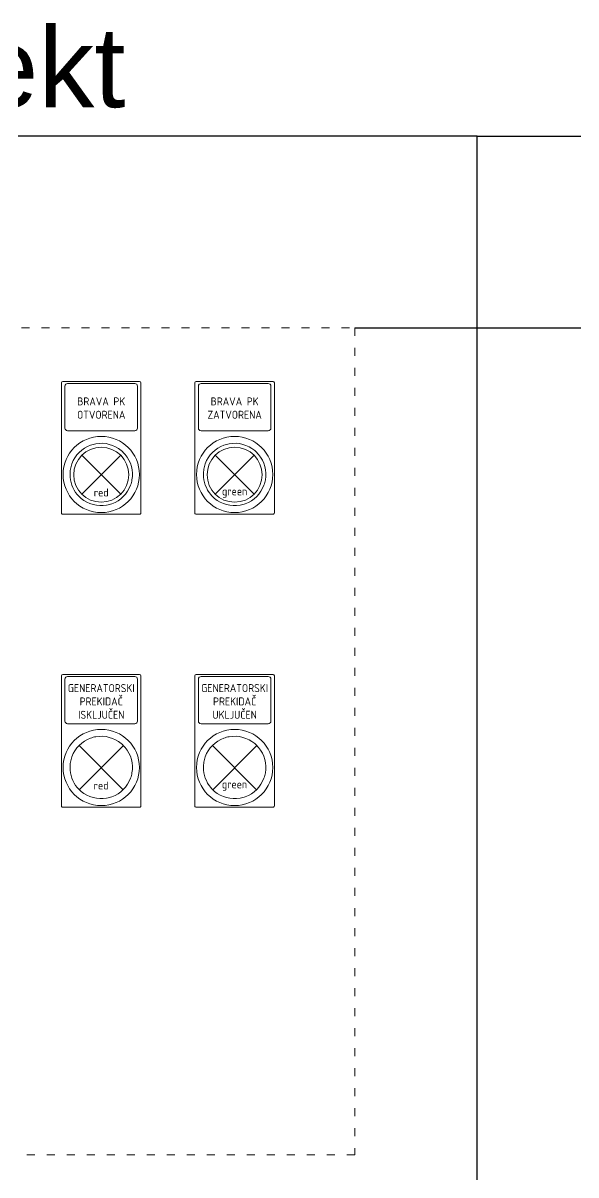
# Model space of a CAD drawing. Header units: millimetres. Extents: x 40929 to 57897, y 13592 to 43737.
# Drawn here: x 49827 to 50656, y 14929 to 16657 of the extents above; entities that cross this region are included whole.
import ezdxf

# ---------------------------------------------------------------- set-up
doc = ezdxf.new("R2010")
doc.units = ezdxf.units.MM
doc.linetypes.add('ACAD_ISO03W100', pattern=[30, 12, -18])
doc.layers.add('! NO PLOT !', color=7, linetype='Continuous', true_color=0xff75dd, plot=False)
doc.layers.add('000-PI-Oprema', color=30, linetype='Continuous', lineweight=5)
doc.layers.add('000-PI_TEXT', color=7, linetype='Continuous')
doc.styles.add('PI0', font='isocpeur.ttf', dxfattribs={"width": 0.9})
doc.styles.get("Standard").update_dxf_attribs({"font": 'arial.ttf'})

# ---------------------------------------------------------------- blocks, each defined once
blk = doc.blocks.new('Label_holder_rectangular')
at = {"layer": '000-PI-Oprema'}
for p, q in [((-14.4, 34.900002), (14.4, 34.900002)), ((-14.9, -14.4), (-14.9, 34.400002)), ((-13.6, 17.4), (-13.6, 33.099998)), ((-12.6, 34.099998), (12.6, 34.099998)), ((13.6, 17.4), (13.6, 33.099998)), ((14.9, -14.4), (14.9, 34.400002)), ((-12.6, 16.4), (12.6, 16.4)), ((-14.4, -14.9), (14.4, -14.9))]:
    blk.add_line(p, q, dxfattribs=at)
blk.add_circle((0, 0), 14.3, dxfattribs=at)
for centre, radius, start, end in [((-14.4, 34.4), 0.5, 89.999956, 179.999825), ((14.4, 34.4), 0.5, 0.000175, 90.000044), ((-12.6, 33.1), 1, 90.000022, 180.000087), ((12.6, 33.1), 1, 359.999913, 89.999978), ((-12.6, 17.4), 1, 180, 269.999978), ((12.6, 17.4), 1, 270.000022, 0), ((0, 0), 11.7, 109.999999, 160.000001), ((0, 0), 11.704999, 100, 110), ((0, 0), 11.7, 50, 100), ((0, 0), 11.705, 40.000001, 49.999999), ((0, 0), 11.7, 350, 40), ((0, 0), 11.7, 170, 180), ((0, 0), 11.7, 180, 220), ((0, 0), 11.705, 160, 170), ((0, 0), 11.7, 289.999999, 340.000001), ((0, 0), 11.705, 340, 350), ((0, 0), 11.705, 220.000001, 229.999999), ((0, 0), 11.7, 230, 280), ((0, 0), 11.704999, 280, 290), ((-14.4, -14.4), 0.5, 180, 270.000044), ((14.4, -14.4), 0.5, 269.999956, 0)]:
    blk.add_arc(centre, radius, start, end, dxfattribs=at)

msp = doc.modelspace()

# ---------------------------------------------------------------- linework, layer by layer
at = {"layer": '! NO PLOT !', "ltscale": 0.25}
for p, q in [((50507.931, 16487.424), (51507.931, 16487.424)), ((50324.512, 16199.78), (52657.458, 16199.78))]:
    msp.add_line(p, q, dxfattribs=at)
msp.add_lwpolyline([(46607.931, 16487.424), (46607.931, 13617.424), (48757.931, 13617.424), (48757.931, 14602.424), (50507.931, 14602.424), (50507.931, 16487.424), (46607.931, 16487.424)], dxfattribs=at)
at = {"linetype": 'ACAD_ISO03W100', "lineweight": 9}
msp.add_lwpolyline([(48564.512, 16199.78), (50324.512, 16199.78), (50324.512, 14959.78), (48564.512, 14959.78)], close=True, dxfattribs=at)
at = {"layer": '000-PI-Oprema'}
for p, q in [((49914.979, 16008.71), (49973.245, 15950.444)), ((49973.245, 16008.71), (49914.979, 15950.444)), ((50114.979, 16008.71), (50173.245, 15950.444)), ((50173.245, 16008.71), (50114.979, 15950.444)), ((49910.82, 15573.435), (49977.004, 15507.251)), ((49977.404, 15573.435), (49911.22, 15507.251)), ((50110.82, 15573.435), (50177.004, 15507.251)), ((50177.404, 15573.435), (50111.22, 15507.251))]:
    msp.add_line(p, q, dxfattribs=at)
for centre in [(49944.112, 15979.577), (50144.112, 15979.577)]:
    msp.add_circle(centre, 41.2, dxfattribs=at)

# ---------------------------------------------------------------- block references
at = {"layer": '000-PI-Oprema', "linetype": 'ACAD_ISO03W100', "lineweight": 25, "ltscale": 0.25, "transparency": 33554687, "xscale": 4, "yscale": 4, "zscale": 4}
for p in [(49944.112, 15979.977), (50144.112, 15979.977), (49944.112, 15540.543), (50144.112, 15540.543)]:
    msp.add_blockref('Label_holder_rectangular', p, dxfattribs=at)

# ---------------------------------------------------------------- texts
at = {"layer": '! NO PLOT !', "ltscale": 0.25, "insert": (46607.931, 16650.685), "char_height": 120, "attachment_point": 1}
msp.add_mtext_dynamic_manual_height_columns('Tip preklopki i tipkala Siemens/Master projekt', width=4382.77629, gutter_width=12.5, heights=[0], dxfattribs=at)
at = {"layer": '! NO PLOT !', "char_height": 12, "width": 111.30987, "attachment_point": 5, "style": 'PI0'}
for s, insert in [('{\\fISOCPEUR|b0|i0|c238|p34;red}', (49944.112, 15952.964)), ('{\\fISOCPEUR|b0|i0|c238|p34;green}', (50144.112, 15952.964)), ('{\\fISOCPEUR|b0|i0|c238|p34;red}', (49943.912, 15513.53)), ('{\\fISOCPEUR|b0|i0|c238|p34;green}', (50143.912, 15513.53))]:
    msp.add_mtext(s, dxfattribs=dict(at, insert=insert))
at = {"layer": '000-PI_TEXT', "char_height": 12, "width": 98, "attachment_point": 5, "style": 'PI0'}
for s, insert in [('{\\fISOCPEUR|b0|i0|c238|p34;BRAVA PK OTVORENA}', (49944.112, 16079.577)), ('{\\fISOCPEUR|b0|i0|c238|p34;BRAVA PK ZATVORENA}', (50144.112, 16079.577)), ('{\\fISOCPEUR|b0|i0|c238|p34;GENERATORSKI PREKIDAČ\\PISKLJUČEN}', (49944.112, 15639.577)), ('{\\fISOCPEUR|b0|i0|c238|p34;GENERATORSKI PREKIDAČ UKLJUČEN}', (50144.112, 15639.577))]:
    msp.add_mtext(s, dxfattribs=dict(at, insert=insert))

doc.saveas('drawing.dxf')
